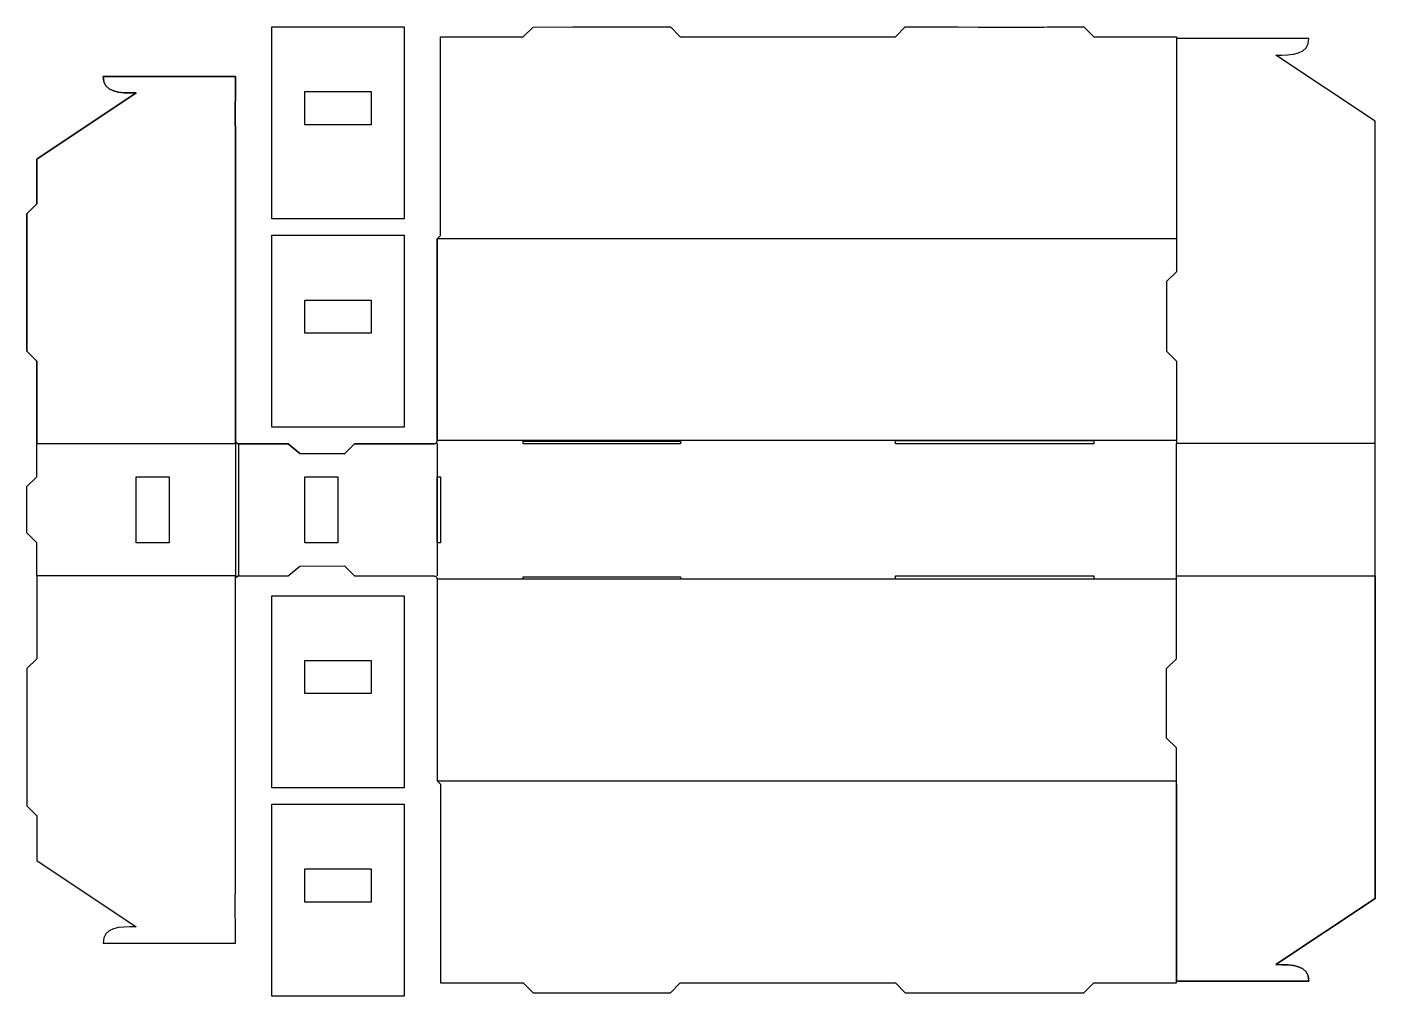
# Model space of a CAD drawing. Extents: x 0.5 to 13.3, y 0.2 to 9.4.
import ezdxf

# ---------------------------------------------------------------- set-up
doc = ezdxf.new("R2010")
doc.units = 0
doc.layers.get('0').update_dxf_attribs({"linetype": 'CONTINUOUS'})

msp = doc.modelspace()

# ---------------------------------------------------------------- linework, layer by layer
at = {"color": 1}
for points in [[(2.791876, 9.407978), (4.051709, 9.407978), (4.051709, 7.581189), (2.791876, 7.581189), (2.791876, 9.407978)], [(3.106876, 8.792022), (3.736787, 8.792022), (3.736787, 8.476711), (3.106876, 8.476711), (3.106876, 8.792022)], [(2.791876, 7.423722), (4.051709, 7.423722), (4.051709, 5.596933), (2.791876, 5.596933), (2.791876, 7.423722)], [(3.106876, 6.807767), (3.736787, 6.807767), (3.736787, 6.492456), (3.106876, 6.492456), (3.106876, 6.807767)], [(5.184466, 5.462405), (6.682822, 5.462405), (6.682822, 5.437438), (5.184466, 5.437438), (5.184466, 5.462405)], [(8.728911, 5.470944), (10.618667, 5.470944), (10.618667, 5.439456), (8.728911, 5.439456), (8.728911, 5.470944)], [(1.500537, 5.125356), (1.81586, 5.125356), (1.81586, 4.495444), (1.500537, 4.495444), (1.500537, 5.125356)], [(3.106837, 5.124489), (3.422159, 5.124489), (3.422159, 4.494578), (3.106837, 4.494578), (3.106837, 5.124489)], [(4.366719, 5.125356), (4.398219, 5.125356), (4.398219, 4.495444), (4.366719, 4.495444), (4.366719, 5.125356)], [(5.184427, 4.172794), (6.682782, 4.172794), (6.682782, 4.147827), (5.184427, 4.147827), (5.184427, 4.172794)], [(8.728911, 4.179611), (10.618667, 4.179611), (10.618667, 4.148122), (8.728911, 4.148122), (8.728911, 4.179611)], [(2.791876, 3.990622), (4.051709, 3.990622), (4.051709, 2.163844), (2.791876, 2.163844), (2.791876, 3.990622)], [(3.106876, 3.374689), (3.736787, 3.374689), (3.736787, 3.059366), (3.106876, 3.059366), (3.106876, 3.374689)], [(2.791876, 2.006377), (4.051709, 2.006377), (4.051709, 0.179588), (2.791876, 0.179588), (2.791876, 2.006377)], [(3.106876, 1.390422), (3.736787, 1.390422), (3.736787, 1.075111), (3.106876, 1.075111), (3.106876, 1.390422)]]:
    msp.add_lwpolyline(points, close=True, dxfattribs=at)
for points in [[(4.365586, 5.4701), (4.365586, 7.391344), (4.398208, 7.422811), (4.398175, 9.313478), (4.460308, 9.313478), (5.185608, 9.312611), (5.280097, 9.4071), (5.658019, 9.407967), (5.752508, 9.407967), (5.988711, 9.407967), (6.0832, 9.407967), (6.587144, 9.407967), (6.681655, 9.312611), (8.728889, 9.312611), (8.823344, 9.407967), (9.3273, 9.407967), (9.516722, 9.407511), (10.146644, 9.407511), (10.177689, 9.407967), (10.524133, 9.407967), (10.618666, 9.312611), (11.406067, 9.312611), (11.406067, 9.281967), (11.406067, 7.422844), (11.406067, 7.3914)], [(12.665911, 9.298667), (12.351411, 9.298667), (11.406078, 9.298667), (11.406533, 8.828422), (11.4061, 8.828422), (11.405711, 7.077255), (11.311833, 6.982755), (11.3116, 6.321344), (11.405411, 6.226855), (11.405233, 5.439455)], [(12.665933, 9.298667), (12.351433, 9.298667), (11.4061, 9.298667), (11.406556, 8.828422), (11.406122, 8.828422), (11.406122, 7.423711)], [(13.295833, 5.439478), (13.295833, 6.201978), (13.295833, 6.296467), (13.295833, 7.997255), (13.295833, 8.091744), (13.295833, 8.511255), (12.350956, 9.140267)], [(12.350978, 0.4788), (13.295856, 1.107811), (13.295856, 1.527322), (13.295856, 1.621811), (13.295856, 3.322589), (13.295856, 3.417078), (13.295856, 4.180855), (13.295856, 4.180855), (13.295856, 5.440355), (13.295856, 5.470944), (13.295856, 6.201978), (13.295856, 6.296467), (13.295856, 7.997255), (13.295856, 8.091744), (13.295856, 8.511255), (12.350978, 9.140267)], [(1.185578, 8.937492), (1.500078, 8.937492), (2.445412, 8.937492), (2.444956, 8.467247), (2.445401, 8.467247), (2.445423, 5.440533)], [(4.335206, 5.439455), (3.579306, 5.438589), (3.484817, 5.344089), (3.059451, 5.345044), (2.949384, 5.438589), (2.478051, 5.438589), (2.445462, 5.440544), (2.44544, 8.467292), (2.444995, 8.467292), (2.445451, 8.937536), (1.500117, 8.937536), (1.185606, 8.937536)], [(0.554812, 5.439455), (0.555645, 6.226855), (0.461167, 6.321344), (0.461167, 7.628414), (0.555656, 7.722903), (0.555656, 8.15008), (1.500534, 8.779092)], [(1.500562, 8.779136), (0.555684, 8.150114), (0.555684, 7.722936), (0.461195, 7.628448), (0.461195, 6.321344), (0.555673, 6.226855), (0.555684, 5.439455)], [(4.39824, 7.422822), (4.365617, 7.391355), (4.365617, 5.470111)], [(0.555707, 4.180489), (0.555696, 4.495444), (0.461207, 4.589933), (0.461207, 5.030878), (0.555696, 5.125367), (0.555696, 5.440322)], [(2.445408, 5.470944), (2.44553, 5.471067)], [(2.478019, 5.438578), (2.949353, 5.438578), (3.059419, 5.345033), (3.484786, 5.344078), (3.579275, 5.438578), (4.335175, 5.439444)], [(1.185584, 0.681563), (1.500084, 0.681563), (2.445417, 0.681563), (2.444962, 1.151808), (2.445406, 1.151808), (2.445428, 4.178533), (2.47804, 4.180489), (2.949362, 4.180489), (3.05944, 4.274033), (3.484806, 4.274989), (3.579295, 4.180489), (4.335195, 4.179622)], [(2.478019, 4.180478), (2.949342, 4.180478), (3.059419, 4.274022), (3.484786, 4.274978), (3.579275, 4.180478), (4.335175, 4.179611)], [(0.554812, 4.179611), (0.555645, 3.392211), (0.461167, 3.297722), (0.461167, 1.990641), (0.555656, 1.896152), (0.555656, 1.468974), (1.500534, 0.839963)], [(0.555662, 4.179611), (0.555651, 3.392211), (0.461173, 3.297722), (0.461173, 1.990641), (0.555662, 1.896152), (0.555662, 1.468974), (1.50054, 0.839963)], [(1.185578, 0.681563), (1.500078, 0.681563), (2.445412, 0.681563), (2.444956, 1.151808), (2.445401, 1.151808), (2.445423, 4.178533)], [(2.445408, 4.148111), (2.44553, 4.147989)], [(4.365586, 4.148955), (4.365586, 2.227711), (4.398208, 2.196244), (4.398175, 0.337111), (4.398175, 0.304722), (5.185575, 0.304722), (5.280064, 0.210233), (5.658019, 0.210233), (5.752508, 0.210233), (5.988744, 0.210233), (6.083233, 0.210233), (6.587133, 0.209367), (6.681633, 0.304722), (8.728933, 0.305589), (8.823389, 0.210233), (9.327322, 0.210233), (9.516744, 0.210689), (10.146666, 0.210689), (10.177711, 0.210233), (10.524177, 0.210233), (10.618711, 0.305589), (11.406067, 0.305589), (11.406067, 0.3371), (11.406067, 2.196222), (11.406067, 2.227667)], [(4.365606, 4.148967), (4.365606, 2.227722), (4.398228, 2.196255), (4.398206, 2.196255)], [(12.665922, 0.320389), (12.351422, 0.320389), (11.406089, 0.320389), (11.406544, 0.790633), (11.4061, 0.790633), (11.405722, 2.5418), (11.311844, 2.6363), (11.3116, 3.297711), (11.405422, 3.3922), (11.405233, 4.1796)], [(13.295844, 4.179589), (13.295856, 3.417078), (13.295844, 3.322589), (13.295844, 1.6218), (13.295844, 1.527311), (13.295844, 1.1078), (12.350967, 0.478789)], [(11.406111, 2.196233), (11.406111, 0.790644), (11.406556, 0.790644), (11.4061, 0.3204), (12.351433, 0.3204), (12.665933, 0.3204)]]:
    msp.add_lwpolyline(points, dxfattribs=at)
at = {"color": 5}
for points in [[(4.365612, 7.393086), (11.403052, 7.393075)], [(0.555678, 5.440322), (2.445444, 5.440355)], [(2.446561, 5.440322), (2.446561, 4.180489)], [(2.47805, 4.180478), (2.476961, 5.440355)], [(4.365612, 5.471856), (11.406083, 5.471845)], [(4.365616, 5.440355), (4.366705, 4.180478)], [(11.406054, 4.180855), (11.406054, 5.440355)], [(13.295832, 5.440355), (11.406054, 5.440355)], [(2.446544, 4.180478), (0.555689, 4.180489)], [(11.406083, 4.148955), (4.365612, 4.148955)], [(11.4061, 4.180855), (13.295856, 4.180855)], [(4.365612, 2.227711), (11.403052, 2.227711)]]:
    msp.add_lwpolyline(points, dxfattribs=at)
at = {"color": 1}
for points in [[(12.350956, 9.140267), (12.507989, 9.141178), (12.665911, 9.141178), (12.665911, 9.298667)], [(12.350978, 9.140267), (12.508011, 9.141178), (12.665933, 9.141178), (12.665933, 9.298667)], [(1.500534, 8.779092), (1.343501, 8.780003), (1.185578, 8.780003), (1.185578, 8.937492)], [(1.185606, 8.937536), (1.185606, 8.780048), (1.343528, 8.780048), (1.500562, 8.779136)], [(2.44553, 5.471067), (2.44553, 5.4397), (2.478019, 5.438578), (2.478019, 5.438578)], [(4.335175, 5.439444), (4.335175, 5.439444), (4.372079, 5.438414), (4.365586, 5.4701)], [(4.365617, 5.470111), (4.365617, 5.437767), (4.335206, 5.439455), (4.335206, 5.439455)], [(2.44553, 4.147989), (2.44553, 4.179355), (2.478019, 4.180478), (2.478019, 4.180478)], [(4.335175, 4.179611), (4.335175, 4.179611), (4.365586, 4.1813), (4.365586, 4.148955)], [(4.335195, 4.179622), (4.335195, 4.179622), (4.365606, 4.181311), (4.365606, 4.148967)], [(1.500534, 0.839963), (1.343501, 0.839052), (1.185578, 0.839052), (1.185578, 0.681563)], [(1.50054, 0.839963), (1.343506, 0.839052), (1.185584, 0.839052), (1.185584, 0.681563)], [(12.350967, 0.478789), (12.508, 0.477878), (12.665922, 0.477878), (12.665922, 0.320389)], [(12.665933, 0.3204), (12.665933, 0.477889), (12.508011, 0.477889), (12.350978, 0.4788)]]:
    msp.add_open_spline(points, degree=3, dxfattribs=at)

doc.saveas('drawing.dxf')
